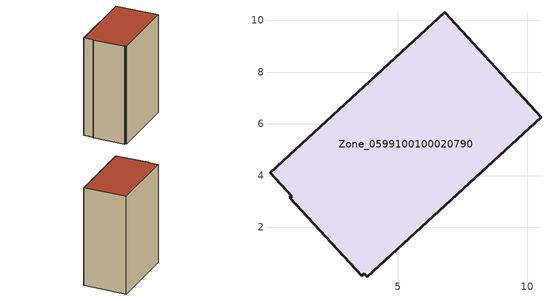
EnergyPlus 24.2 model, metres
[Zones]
Zone_0599100100020790
 floor ground (C_G): 3.61,0.12 0.83,3.14 0.9,3.21 0.06,4.1 6.82,10.3 10.54,6.25 3.82,0.09 3.71,0.21 z3.38
 wall outside (C_F): 6.82,10.3 0.06,4.1 0.9,3.21 0.83,3.14 3.61,0.12 3.71,0.21 3.82,0.09 10.54,6.25 6.82,10.3 z3.38:16.31
 roof outside (C_R): 0.83,3.14 3.61,0.12 3.71,0.21 3.82,0.09 10.54,6.25 6.82,10.3 0.06,4.1 0.9,3.21 z16.31
[BUILDING]
Pand.0599100100020790: North Axis=0; Terrain=City; Loads Convergence Tolerance Value=0.04; Temperature Convergence Tolerance Value=0.4; Solar Distribution=FullExterior; Maximum Number of Warmup Days=25; Minimum Number of Warmup Days=1
[Site:Location]
Rotterdam.The.Hague.AP_ZH_NLD Design_Conditions: Latitude=51.96; Longitude=4.45; Time Zone=1; Elevation=-4.5
[SITE:GROUNDTEMPERATURE:BUILDINGSURFACE]
18, 18, 18, 18, 18, 18, 18, 18, 18, 18, 18, 18
[MATERIAL] Thermal Absorptance=0.9; Solar Absorptance=0.7; Visible Absorptance=0.7
Name | Roughness | Thickness | Conductivity | Density | Specific Heat
G.TI.2015-2018 | MediumSmooth | 0.15 | 0.0428571 | 540 | 1210
F.TI.2015-2018 | Rough | 0.3 | 0.0666667 | 1920 | 840
R.TI.2015-2018 | MediumRough | 0.2 | 0.0333333 | 1500 | 1000
[CONSTRUCTION]
C_G: G.TI.2015-2018
C_F: F.TI.2015-2018
C_R: R.TI.2015-2018
[ZONE]
Zone_0599100100020790: Type=1; Multiplier=1; Ceiling Height=Autocalculate; Volume=Autocalculate; Floor Area=autocalculate; Part of Total Floor Area=Yes
[ZONEINFILTRATION:DESIGNFLOWRATE]
Infil_Zone_0599100100020790: Zone or ZoneList or Space or SpaceList=Zone_0599100100020790; Schedule=AlwaysOn; Design Flow Rate Calculation Method=Flow/Area; Flow Rate per Floor Area=0.0015; Constant Term Coefficient=1; Temperature Term Coefficient=0; Velocity Term Coefficient=0; Velocity Squared Term Coefficient=0
[HVACTEMPLATE:ZONE:IDEALLOADSAIRSYSTEM]
Zone_0599100100020790: Maximum Heating Supply Air Temperature=50; Minimum Cooling Supply Air Temperature=13; Maximum Heating Supply Air Humidity Ratio=0.0156; Minimum Cooling Supply Air Humidity Ratio=0.0077; Heating Limit=NoLimit; Cooling Limit=NoLimit; Dehumidification Control Type=ConstantSensibleHeatRatio; Cooling Sensible Heat Ratio=0.7; Dehumidification Setpoint=60; Humidification Control Type=None; Humidification Setpoint=30; Outdoor Air Method=None; Outdoor Air Flow Rate per Person=0.00944; Outdoor Air Flow Rate per Zone Floor Area=0; Outdoor Air Flow Rate per Zone=0; Demand Controlled Ventilation Type=None; Outdoor Air Economizer Type=NoEconomizer; Heat Recovery Type=None; Sensible Heat Recovery Effectiveness=0.7; Latent Heat Recovery Effectiveness=0.65
[ZONECONTROL:THERMOSTAT]
ThermostatControl_Zone_0599100100020790: Zone or ZoneList=Zone_0599100100020790; Control Type Schedule=DualSetpointControlType; Control 1=Thermostat_Zone_0599100100020790; Temperature Difference Between Cutout And Setpoint=0
[THERMOSTATSETPOINT:DUALSETPOINT]
Thermostat_Zone_0599100100020790: Heating Setpoint Temperature Schedule=HeatingSetpoint_Zone_0599100100020790; Cooling Setpoint Temperature Schedule=CoolingSetpoint_Zone_0599100100020790
[SCHEDULE:COMPACT]
HeatingSetpoint_Zone_0599100100020790: Through: 12/31, For: AllDays, Until: 24:00, 21
CoolingSetpoint_Zone_0599100100020790: Through: 12/31, For: AllDays, Until: 24:00, 24
DualSetpointControlType: Through: 12/31, For: AllDays, Until: 24:00, 4
AlwaysOn: Through: 12/31, For: AllDays, Until: 24:00, 1
